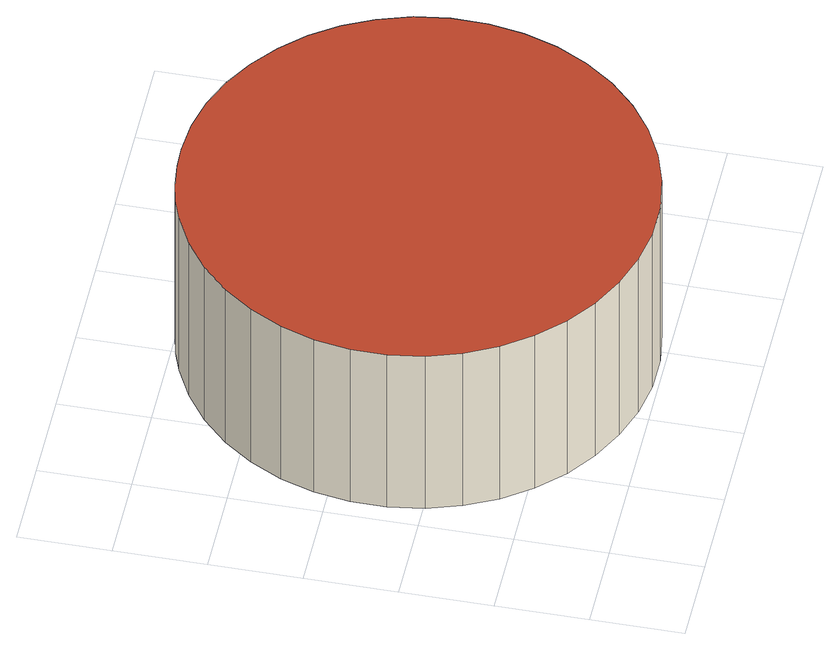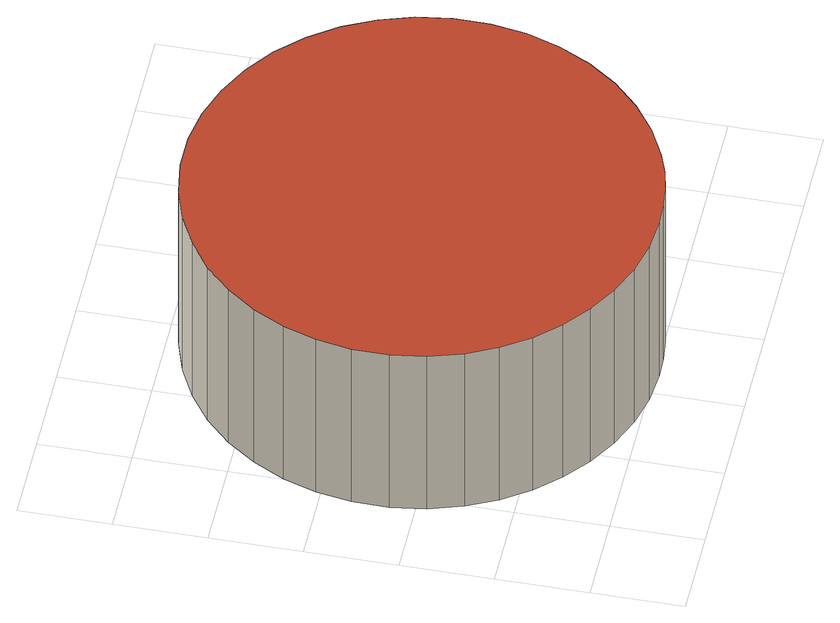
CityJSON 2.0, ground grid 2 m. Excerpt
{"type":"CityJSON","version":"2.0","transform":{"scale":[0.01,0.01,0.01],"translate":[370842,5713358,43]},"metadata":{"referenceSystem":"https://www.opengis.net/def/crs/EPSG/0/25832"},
"CityObjects":{
"building1":{"type":"Building","attributes":{"Geometrietyp2DReferenz":"3000","Gemeindeschluessel":"05513000","function":"51009_1610","roofType":"1000","measuredHeight":4.36},"geometry":[{"type":"Solid","lod":"2","boundaries":[[[[0,1,2,3]],[[4,5,1,0]],[[6,7,5,4]],[[8,9,7,6]],[[10,11,9,8]],[[12,13,11,10]],[[14,15,13,12]],[[16,17,15,14]],[[18,19,17,16]],[[20,21,19,18]],[[22,23,21,20]],[[24,25,23,22]],[[26,27,25,24]],[[28,29,27,26]],[[30,31,29,28]],[[32,33,31,30]],[[34,35,33,32]],[[36,37,35,34]],[[38,39,37,36]],[[40,41,39,38]],[[42,43,41,40]],[[44,45,43,42]],[[46,47,45,44]],[[48,49,47,46]],[[50,51,49,48]],[[52,53,51,50]],[[54,55,53,52]],[[56,57,55,54]],[[58,59,57,56]],[[60,61,59,58]],[[62,63,61,60]],[[64,65,63,62]],[[66,67,65,64]],[[68,69,67,66]],[[70,71,69,68]],[[72,73,71,70]],[[74,75,73,72]],[[76,77,75,74]],[[78,79,77,76]],[[80,81,79,78]],[[82,83,81,80]],[[3,2,83,82]],[[80,78,76,74,72,70,68,66,64,62,60,58,56,54,52,50,48,46,44,42,40,38,36,34,32,30,28,26,24,22,20,18,16,14,12,10,8,6,4,0,3,82]],[[1,5,7,9,11,13,15,17,19,21,23,25,27,29,31,33,35,37,39,41,43,45,47,49,51,53,55,57,59,61,63,65,67,69,71,73,75,77,79,81,83,2]]]],"semantics":{"surfaces":[{"type":"WallSurface"},{"type":"RoofSurface"},{"type":"GroundSurface"}],"values":[[0,0,0,0,0,0,0,0,0,0,0,0,0,0,0,0,0,0,0,0,0,0,0,0,0,0,0,0,0,0,0,0,0,0,0,0,0,0,0,0,0,0,1,2]]}}]}
},
"vertices":[
[54,631,443],[54,631,7],[42,553,7],[42,553,443],[79,705,443],[79,705,7],[115,775,443],[115,775,7],[161,838,443],[161,838,7],[217,893,443],[217,893,7],[280,939,443],[280,939,7],[350,974,443],[350,974,7],[397,991,443],[397,991,7],[446,1002,443],[446,1002,7],[496,1009,443],[496,1009,7],[546,1011,443],[546,1011,7],[619,1005,443],[619,1005,7],[690,988,443],[690,988,7],[758,960,443],[758,960,7],[821,923,443],[821,923,7],[878,877,443],[878,877,7],[928,824,443],[928,824,7],[970,763,443],[970,763,7],[1002,697,443],[1002,697,7],[1026,623,443],[1026,623,7],[1037,546,443],[1037,546,7],[1036,467,443],[1036,467,7],[1023,390,443],[1023,390,7],[999,316,443],[999,316,7],[963,247,443],[963,247,7],[917,184,443],[917,184,7],[861,129,443],[861,129,7],[798,84,443],[798,84,7],[728,49,443],[728,49,7],[653,25,443],[653,25,7],[576,13,443],[576,13,7],[497,13,443],[497,13,7],[420,26,443],[420,26,7],[346,51,443],[346,51,7],[276,87,443],[276,87,7],[213,133,443],[213,133,7],[158,189,443],[158,189,7],[112,253,443],[112,253,7],[77,323,443],[77,323,7],[53,397,443],[53,397,7],[41,475,443],[41,475,7]
]}
